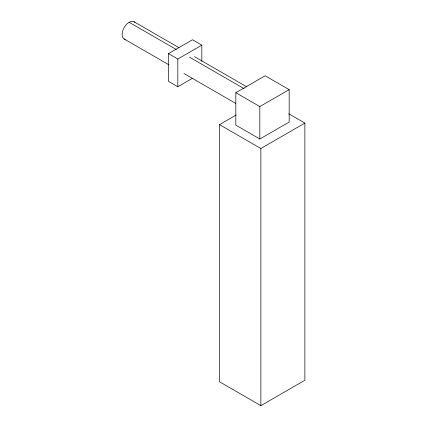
<?xml version="1.0" encoding="UTF-8"?>
<svg xmlns="http://www.w3.org/2000/svg" width="427" height="427" viewBox="0 0 427 427"><rect width="100%" height="100%" fill="white"/><g stroke="black" fill="none" stroke-linecap="round" stroke-linejoin="round"><path stroke-width="0.64" d="M192.107 78.483L177.819 86.734L168.484 81.343L168.484 53.626L192.486 39.77L201.822 45.161L201.822 61.328M168.484 53.626L177.819 59.017L201.822 45.161M235.827 92.712L265.162 75.776L289.164 89.633L289.164 122.058L259.829 138.999L235.827 125.138L235.827 92.712L259.829 106.574L289.164 89.633M288.801 113.812L304.878 123.088L304.878 380.243L260.87 405.65L219.531 381.781L219.531 124.631L236.104 115.06M219.531 124.631L260.87 148.5L304.878 123.088M134.11 21.798L178.966 47.696M194.493 56.663L246.833 86.878M129.141 22.289L176.303 49.516M189.529 57.154L244.169 88.699M124.177 38.996L169.039 64.893M183.994 73.529L235.752 103.414M260.87 148.5L260.87 405.65M259.829 106.574L259.829 138.999M177.819 59.017L177.819 86.734M125.116 39.364A9.928 5.732 -60 0 1 124.177 27.531A9.928 5.732 -60 0 1 134.895 22.428"/></g></svg>
